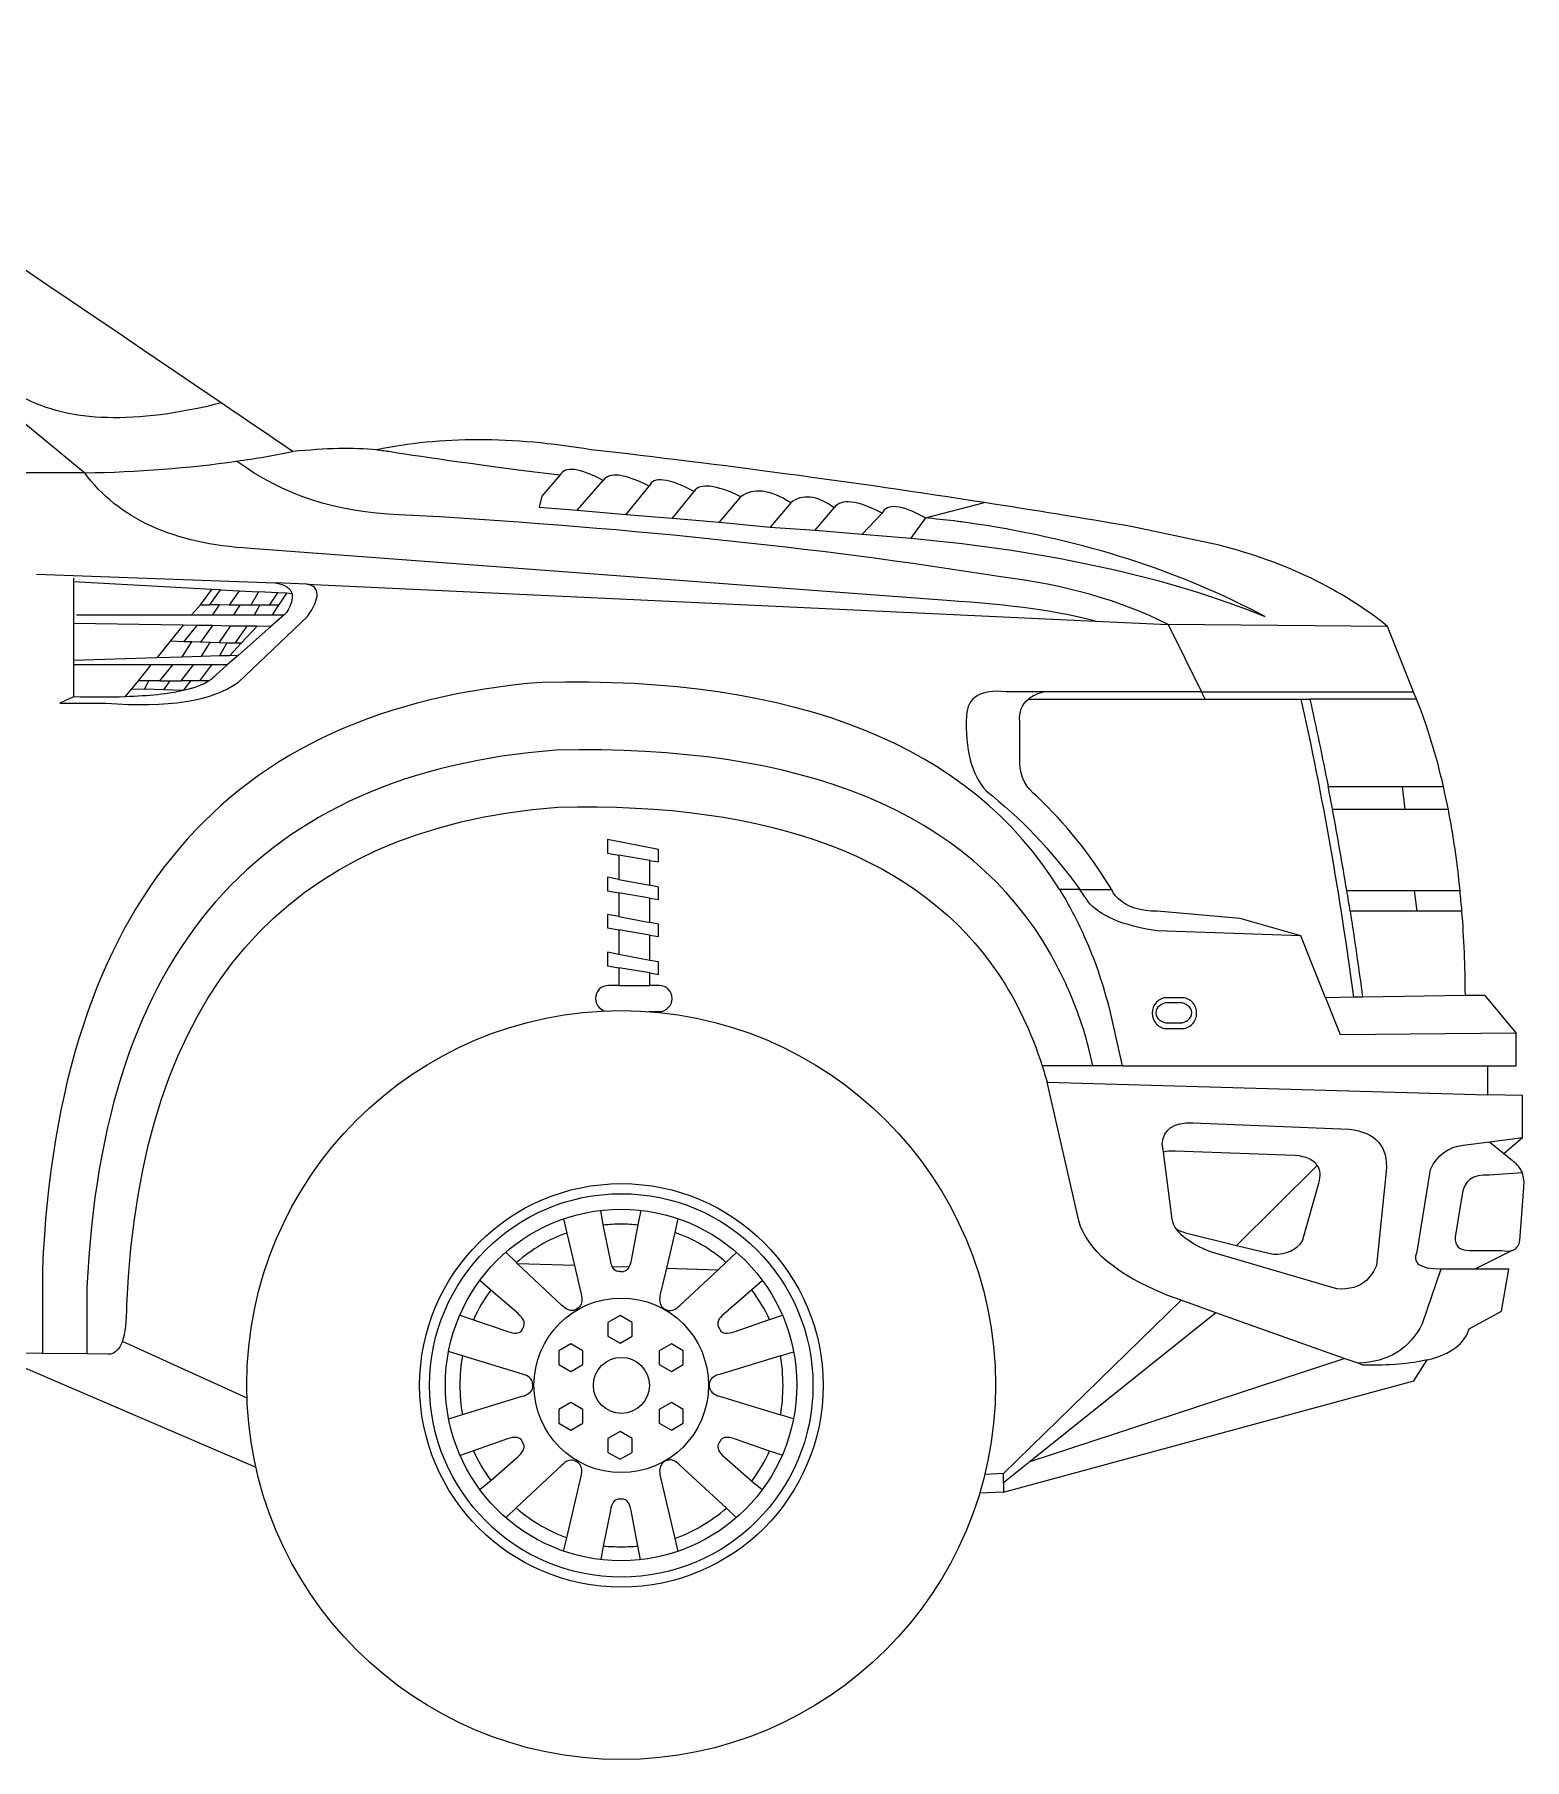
# Model space of a CAD drawing. Header units: metres. Extents: x -4511 to 935, y 0 to 1931.
# Drawn here: x -608 to 935, y 0 to 1786 of the extents above; entities that cross this region are included whole.
import ezdxf

# ---------------------------------------------------------------- set-up
doc = ezdxf.new("R2010")
doc.units = ezdxf.units.M
doc.layers.add('ceco.net 247', color=7, linetype='Continuous')

msp = doc.modelspace()

# ---------------------------------------------------------------- linework, layer by layer
at = {"layer": 'ceco.net 247'}
for p, q in [((395.8, 296.1), (376.5, 295.2)), ((395.8, 276.9), (371.2, 275.6))]:
    msp.add_line(p, q, dxfattribs=at)
for points in [[(-792.5, 1527.6), (-555.6, 1332.1)], [(-555.6, 1332.1), (-623.4, 1332.1)], [(-63.3, 1329.9), (-82.3, 1308.1), (-84.9, 1296.5), (-45.7, 1293.3)], [(-45.7, 1293.3), (-18.5, 1324.2)], [(5.3, 1289), (29, 1318.4)], [(53, 1285.2), (75.5, 1312.9)], [(101.9, 1281.1), (123.9, 1307.4)], [(-45.7, 1293.3), (5.3, 1289)], [(5.3, 1289), (52.4, 1285.2), (53, 1285.2)], [(175.6, 1301.1), (154.2, 1276)], [(200.9, 1272.7), (220.4, 1296)], [(249.7, 1268.7), (270.1, 1290.3)], [(315, 1285.5), (376.4, 1301.3)], [(53, 1285.2), (101, 1281.1), (101.9, 1281.1)], [(101.9, 1281.1), (154.2, 1276)], [(154.2, 1276), (200.9, 1272.7)], [(200.9, 1272.7), (249.7, 1268.7)], [(249.7, 1268.7), (299.8, 1264.5)], [(315, 1285.5), (299.8, 1264.5)], [(-605.5, 1227.1), (-358.3, 1218.3)], [(-567.1, 1223.2), (-567.1, 1219.2)], [(-567.1, 1219.2), (-567.1, 1176.1)], [(-423.8, 1211.5), (-567.1, 1219.2)], [(-325.7, 1217), (-358.3, 1218.3)], [(-325.7, 1217), (491.2, 1178.6)], [(-435.5, 1195.3), (-423.8, 1211.5)], [(-426.1, 1195.3), (-414.8, 1210.9)], [(-414.8, 1210.9), (-423.8, 1211.5)], [(-414.8, 1210.9), (-395.7, 1210)], [(-395.7, 1210), (-405.8, 1195.2)], [(-395.7, 1210), (-375.7, 1208.9)], [(-375.7, 1208.9), (-383.4, 1195.2)], [(-355.7, 1208), (-375.7, 1208.9)], [(-364.2, 1195.2), (-355.7, 1208)], [(-346.7, 1207.4), (-355.7, 1208)], [(-346.7, 1207.4), (-355, 1195.2)], [(-340.9, 1206.9), (-346.7, 1207.4)], [(-564, 1185.1), (-444.9, 1185.1)], [(-444.9, 1185.1), (-435.5, 1195.3)], [(-444.9, 1185.1), (-422.8, 1185.1)], [(-435.5, 1195.3), (-426.1, 1195.3)], [(-416, 1195.3), (-426.1, 1195.3)], [(-422.8, 1185.1), (-416, 1195.3)], [(-422.8, 1185.1), (-401.6, 1185.1)], [(-405.8, 1195.2), (-416, 1195.3)], [(-394.8, 1195.2), (-405.8, 1195.2)], [(-394.8, 1195.2), (-401.6, 1185.1)], [(-401.6, 1185.1), (-379.6, 1185.1)], [(-383.4, 1195.2), (-394.8, 1195.2)], [(-374.1, 1195.2), (-383.4, 1195.2)], [(-379.6, 1185.1), (-374.1, 1195.2)], [(-379.6, 1185.1), (-361.4, 1185.1)], [(-364.2, 1195.2), (-374.1, 1195.2)], [(-355, 1195.2), (-364.2, 1195.2)], [(-348.9, 1185.1), (-362.7, 1173.1)], [(-355, 1195.2), (-361.4, 1185.1)], [(-361.4, 1185.1), (-348.9, 1185.1)], [(-567.1, 1176.1), (-567.1, 1138.3)], [(-453.6, 1174.4), (-567.1, 1176.1)], [(-453.6, 1174.4), (-467.2, 1157.7)], [(-439, 1174.1), (-453.6, 1174.4)], [(-452.9, 1157.2), (-439, 1174.1)], [(-423.2, 1173.9), (-439, 1174.1)], [(-423.2, 1173.9), (-435.7, 1156.7)], [(-404.5, 1173.5), (-423.2, 1173.9)], [(-416.4, 1156.1), (-404.5, 1173.5)], [(-387.3, 1173.3), (-404.5, 1173.5)], [(-399.9, 1155.7), (-387.3, 1173.3)], [(-362.7, 1173.1), (-396.4, 1143.5)], [(-377, 1173.3), (-393.5, 1155.7)], [(-377, 1173.3), (-387.3, 1173.3)], [(-362.7, 1173.1), (-377, 1173.3)], [(491.2, 1178.6), (566.4, 1175.2)], [(566.4, 1175.2), (601, 1105.3)], [(793.6, 1173.1), (566.4, 1175.2)], [(820.5, 1105.3), (793.6, 1173.1)], [(-467.2, 1157.7), (-480.6, 1140.9)], [(-452.9, 1157.2), (-467.2, 1157.7)], [(-454.7, 1141.6), (-444.5, 1157)], [(-444.5, 1157), (-452.9, 1157.2)], [(-435.7, 1156.7), (-444.5, 1157)], [(-426.1, 1156.5), (-435.7, 1156.7)], [(-426.1, 1156.5), (-434.9, 1142.3)], [(-416.4, 1156.1), (-426.1, 1156.5)], [(-408.3, 1155.9), (-416.4, 1156.1)], [(-415.5, 1142.9), (-408.3, 1155.9)], [(-415.5, 1142.9), (-405.2, 1143.1)], [(-399.9, 1155.7), (-408.3, 1155.9)], [(-396.4, 1143.5), (-408, 1133.4)], [(-393.5, 1155.7), (-405.2, 1143.1)], [(-405.2, 1143.1), (-396.4, 1143.5)], [(-393.5, 1155.7), (-399.9, 1155.7)], [(-567.1, 1138.3), (-480.6, 1140.9)], [(-567.1, 1138.3), (-567.1, 1133.4)], [(-567.1, 1133.4), (-567.1, 1100.2)], [(-486.7, 1133.4), (-567.1, 1133.4)], [(-500, 1116.7), (-486.7, 1133.4)], [(-464.8, 1133.4), (-486.7, 1133.4)], [(-480.6, 1140.9), (-454.7, 1141.6)], [(-464.8, 1133.4), (-478, 1116.7)], [(-442.8, 1133.4), (-464.8, 1133.4)], [(-455.7, 1116.7), (-442.8, 1133.4)], [(-454.7, 1141.6), (-434.9, 1142.3)], [(-423.9, 1133.4), (-442.8, 1133.4)], [(-436.4, 1116.7), (-423.9, 1133.4)], [(-434.9, 1142.3), (-415.5, 1142.9)], [(-408, 1133.4), (-423.9, 1133.4)], [(-513.6, 1100.2), (-506.6, 1108.6)], [(-506.6, 1108.6), (-500, 1116.7)], [(-506.6, 1108.6), (-493.8, 1108.1)], [(-489, 1116.7), (-500, 1116.7)], [(-493.8, 1108.1), (-489, 1116.7)], [(-473.6, 1107.3), (-493.8, 1108.1)], [(-478, 1116.7), (-489, 1116.7)], [(-478, 1116.7), (-467, 1116.7)], [(-473.6, 1107.3), (-467, 1116.7)], [(-453.6, 1106.6), (-473.6, 1107.3)], [(-467, 1116.7), (-455.7, 1116.7)], [(-446.1, 1116.7), (-455.7, 1116.7)], [(-446.1, 1116.7), (-453.5, 1106.6)], [(-436.4, 1116.7), (-446.1, 1116.7)], [(-426.7, 1116.7), (-436.4, 1116.7)], [(-453.5, 1106.6), (-453.6, 1106.6)], [(421.7, 1097.8), (704.3, 1097.8)], [(601, 1105.3), (438.4, 1105.5)], [(604.8, 1097.8), (601, 1105.3)], [(601, 1105.3), (820.5, 1105.3)], [(704.3, 1097.8), (713.2, 1097.8)], [(823.6, 1097.8), (713.2, 1097.8)], [(732.1, 1007.4), (808.8, 1007.4)], [(808.8, 1007.4), (851.5, 1007.4)], [(808.8, 1007.4), (811.5, 983.4)], [(811.5, 983.4), (736.7, 983.4)], [(856.6, 983.4), (811.5, 983.4)], [(29.5, 930.9), (38.7, 929.3), (38.7, 942.1), (-14.3, 952.4), (-14.3, 938.3), (-2.4, 936.2)], [(29.5, 930.9), (-2.4, 936.2)], [(-2.4, 936.2), (-2.4, 911.1)], [(29.5, 905.1), (29.5, 930.9)], [(-2.4, 911.1), (-14.3, 913.5), (-14.3, 899.4), (-2.4, 897.4)], [(-2.4, 911.1), (29.5, 905.1)], [(29.5, 891.9), (-2.4, 897.4)], [(-2.4, 897.4), (-2.4, 872.8)], [(29.5, 891.9), (38.7, 890.4), (38.7, 903.3), (29.5, 905.1)], [(475.1, 900.7), (454, 900.7)], [(475.1, 900.7), (507.9, 900.7)], [(751.4, 899.6), (821.6, 899.6)], [(824.2, 878.3), (821.6, 899.6)], [(821.6, 899.6), (868.7, 899.6)], [(29.5, 866.6), (29.5, 891.9)], [(824.2, 878.3), (754.9, 878.3)], [(870.7, 878.3), (824.2, 878.3)], [(-2.4, 872.8), (-14.3, 875), (-14.3, 860.9), (-2.4, 858.9)], [(-2.4, 872.8), (29.5, 866.6)], [(-2.4, 858.9), (-2.4, 833.6)], [(29.5, 853.6), (-2.4, 858.9)], [(29.5, 853.6), (38.7, 851.9), (38.7, 864.7), (29.5, 866.6)], [(29.5, 827.3), (29.5, 853.6)], [(729.4, 788.7), (703.7, 852.6)], [(-2.4, 833.6), (-14.3, 835.8), (-14.3, 821.8), (-2.4, 819.6)], [(29.5, 827.3), (-2.4, 833.6)], [(29.5, 814.3), (38.7, 812.8), (38.7, 825.7), (29.5, 827.3)], [(-2.4, 819.6), (-2.4, 801.3)], [(29.5, 814.3), (-2.4, 819.6)], [(29.5, 801.3), (29.5, 814.3)], [(-2.4, 801.3), (29.5, 801.3)], [(758.7, 789.2), (729.4, 788.7)], [(729.4, 788.7), (744.4, 750.5), (927, 752.5)], [(767.7, 789.2), (758.7, 789.2)], [(874.2, 791), (767.7, 789.2)], [(927, 752.5), (894.9, 791), (874.2, 791)], [(897.5, 718.1), (927, 718.1), (927, 752.5)], [(488.6, 718.1), (436, 718.1)], [(518.9, 718.1), (488.6, 718.1)], [(518.9, 718.1), (897.5, 718.1)], [(897.5, 688.3), (897.5, 718.1)], [(441, 701.4), (897.5, 688.3)], [(933.4, 643.8), (933.4, 687.3), (897.5, 688.3)], [(899.3, 639.4), (933.4, 643.8)], [(914.2, 627.5), (933.4, 643.8)], [(720.9, 615), (637.3, 532.3)], [(-59.8, 559.7), (-56.3, 545)], [(-18.5, 553.5), (-21.1, 568.5)], [(20.2, 568.6), (17.4, 553.6)], [(58.6, 560), (55.5, 545.6)], [(-56.3, 545), (-48.4, 511.5)], [(55.5, 545.6), (46.9, 508.7)], [(-108.4, 514.6), (-119.6, 525.1)], [(108.5, 514.6), (119.4, 525)], [(922.6, 527), (883.9, 507.7)], [(-107.3, 513.3), (-108.4, 514.6)], [(-48.4, 511.5), (-107.3, 513.3)], [(7.9, 509.6), (-9.2, 510.2)], [(46.9, 508.7), (100.5, 506.9)], [(100.5, 506.9), (108.5, 514.6)], [(883.9, 507.7), (848.7, 507.7)], [(-135, 485.8), (-146.5, 495.9)], [(146.4, 495.8), (135.3, 486.2)], [(579.9, 475.5), (395.8, 296.1)], [(615.9, 462.6), (579.9, 475.5)], [(-167, 460.2), (-152.9, 455.2)], [(-13.8, 452.6), (-13.8, 438.3), (-1.1, 431), (11.2, 438.3), (11.2, 452.6), (-1.1, 459.8), (-13.8, 452.6), (-13.8, 452.6)], [(153.6, 455.4), (166.9, 459.9)], [(615.9, 462.6), (423.5, 308.6)], [(748.6, 415.3), (615.9, 462.6)], [(-387.5, 374), (-516.4, 432.9)], [(-52.1, 430.3), (-64.7, 423.1), (-64.7, 408.8), (-52.1, 401.6), (-39.6, 408.8), (-39.6, 423.1), (-52.1, 430.3), (-52.1, 430.3)], [(39.2, 423.1), (39.2, 408.8), (52.1, 401.6), (64.3, 408.8), (64.3, 423.1), (52.1, 430.3), (39.2, 423.1), (39.2, 423.1)], [(-599.4, 420.5), (-654.2, 421.2)], [(-654.2, 421.2), (-378.2, 302.6)], [(-553.2, 419.9), (-599.4, 420.5)], [(-164.5, 418), (-178.8, 422.3)], [(165, 418), (178.6, 421.9)], [(423.5, 308.6), (748.6, 415.3)], [(763.1, 410.2), (748.6, 415.3)], [(820.7, 392.2), (834.8, 413.7)], [(395.8, 276.9), (820.7, 392.2)], [(-64.7, 348.1), (-52.1, 341), (-39.6, 348.1), (-39.6, 362.4), (-52.1, 369.6), (-64.7, 362.4), (-64.7, 348.1), (-64.7, 348.1)], [(64.3, 362.4), (52.1, 369.6), (39.2, 362.4), (39.2, 348.1), (52.1, 341), (64.3, 348.1), (64.3, 362.4), (64.3, 362.4)], [(-178.6, 352.6), (-164.5, 357.1)], [(-1.1, 339.7), (-13.8, 332.5), (-13.8, 318), (-1.1, 310.9), (11.2, 318), (11.2, 332.5), (-1.1, 339.7), (-1.1, 339.7)], [(178.4, 352.7), (165, 356.7)], [(-153.1, 319.7), (-166.8, 314.8)], [(166.6, 315), (153.6, 319.3)], [(423.5, 308.6), (395.8, 286.6)], [(-146.3, 279.4), (-135.1, 288.9)], [(135.3, 288.3), (146, 279.4)], [(395.8, 286.6), (395.8, 296.1)], [(395.8, 286.6), (395.8, 276.9)], [(-108.6, 260.5), (-119.3, 250.3)], [(119.1, 250.4), (108.9, 260.3)], [(-59.6, 215.8), (-56.3, 229.5)], [(-18.5, 221), (-21.1, 207)], [(20, 206.9), (17.4, 221)], [(55.5, 228.9), (58.5, 215.5)]]:
    msp.add_lwpolyline(points, dxfattribs=at)
for centre, radius in [((0, 387.7), 387.7), ((0.2, 387.3), 208.9), ((0.1, 387.3), 198.5), ((-0.1, 387.8), 182), ((0.1, 387.4), 90.4), ((0.2, 387.3), 29)]:
    msp.add_circle(centre, radius, dxfattribs=at)
for points in [[(-414.2, 1404.5), (-712.4, 1607.5), (-904.7, 1734.6), (-991.4, 1785.9)], [(-340.2, 1354.1), (-365.6, 1371.5), (-390.2, 1388.4), (-414.2, 1404.5)], [(-253.1, 1356), (-277.1, 1358.1), (-306.1, 1357.6), (-340.2, 1354.1)], [(-555.6, 1332.1), (-500.2, 1333), (-447.8, 1337.1), (-398.3, 1344.2)], [(-398.3, 1344.2), (-378.5, 1347), (-359, 1350.3), (-340.2, 1354.1)], [(-18.5, 1324.2), (-43.1, 1337.2), (-58, 1339.3), (-63.3, 1329.9)], [(29, 1318.4), (3.1, 1331.4), (-12.7, 1333.2), (-18.5, 1324.2)], [(75.5, 1312.9), (48.8, 1326.6), (33.2, 1328.5), (29, 1318.4)], [(123.9, 1307.4), (97.7, 1320), (81.6, 1321.8), (75.5, 1312.9)], [(175.6, 1301.1), (153.8, 1314.9), (136.6, 1316.9), (123.9, 1307.4)], [(220.4, 1296), (202.6, 1308.8), (187.5, 1310.5), (175.6, 1301.1)], [(270.1, 1290.3), (244.6, 1303.9), (227.9, 1305.7), (220.4, 1296)], [(315, 1285.5), (290.2, 1299.3), (275.2, 1300.8), (270.1, 1290.3)], [(-358.3, 1218.3), (-348.2, 1216.6), (-342.4, 1213), (-340.9, 1206.9)], [(-426.7, 1116.7), (-433.1, 1112.7), (-441.9, 1109.3), (-453.5, 1106.6)], [(-513.6, 1100.2), (-529.6, 1099.6), (-547.3, 1099.6), (-567.1, 1100.2)], [(-453.6, 1106.6), (-469, 1103.1), (-489, 1101.1), (-513.6, 1100.2)], [(438.4, 1105.5), (431.4, 1103.8), (425.9, 1101.3), (421.7, 1097.8)], [(758.7, 789.2), (744.6, 895), (726.5, 997.9), (704.3, 1097.8)], [(713.2, 1097.8), (719.8, 1067.9), (726.1, 1037.8), (732.1, 1007.4)], [(823.6, 1097.8), (822.5, 1100.4), (821.4, 1102.9), (820.5, 1105.3)], [(851.5, 1007.4), (844, 1040), (834.8, 1070.1), (823.6, 1097.8)], [(736.7, 983.4), (735.2, 991.3), (733.8, 999.3), (732.1, 1007.4)], [(856.6, 983.4), (855, 991.6), (853.1, 999.5), (851.5, 1007.4)], [(751.4, 899.6), (746.8, 927.6), (741.9, 955.7), (736.7, 983.4)], [(868.7, 899.6), (865.8, 928.9), (861.8, 956.8), (856.6, 983.4)], [(754.9, 878.3), (753.8, 885.5), (752.7, 892.6), (751.4, 899.6)], [(870.7, 878.3), (870, 885.5), (869.3, 892.6), (868.7, 899.6)], [(754.9, 878.3), (759.4, 849), (763.8, 819.3), (767.7, 789.2)], [(874.2, 791), (874, 821.3), (872.8, 850.4), (870.7, 878.3)], [(436, 718.1), (437.7, 712.6), (439.3, 707.1), (441, 701.4)], [(-56.3, 545), (-75.2, 538.6), (-92.4, 528.3), (-108.4, 514.6)], [(108.5, 514.6), (92.4, 528.7), (74.8, 539.2), (55.5, 545.6)], [(7.9, 509.6), (6.6, 506.9), (4.8, 505.4), (2.4, 505.1)], [(-135, 485.8), (-142.3, 476.3), (-148.3, 466), (-152.9, 455.2)], [(153.6, 455.4), (148.7, 466.2), (142.6, 476.5), (135.3, 486.2)], [(-103.4, 443.8), (-102.9, 445.1), (-102.5, 446), (-102, 446.7)], [(101.2, 327.2), (101.4, 327.6), (101.6, 327.9), (101.8, 328.1)], [(101.8, 328.1), (101.6, 327.9), (101.4, 327.6), (101.2, 327.2)], [(-153.1, 319.7), (-148.3, 308.9), (-142.3, 298.6), (-135.1, 288.9)], [(135.3, 288.3), (142.6, 298.2), (148.7, 308.5), (153.6, 319.3)], [(2.4, 269.6), (1.1, 269.4), (0.2, 269.4), (-0.7, 269.6)], [(-108.6, 260.5), (-92.6, 246.7), (-75.2, 236.3), (-56.3, 229.5)], [(55.5, 228.9), (74.8, 235.7), (92.6, 246.2), (108.9, 260.3)]]:
    msp.add_open_spline(points, degree=3, dxfattribs=at)
for points, knots in [([(-414.2, 1404.5), (-503, 1382.2), (-571.4, 1384.2), (-619.6, 1410.4), (-670.7, 1441.6), (-728.5, 1480.7), (-792.5, 1527.6)], [0, 0, 0, 0, 1, 1, 1, 2, 2, 2, 2]), ([(376.4, 1301.3), (239.6, 1322.6), (103.8, 1340.7), (-31, 1356), (-112.8, 1369.7), (-186.9, 1369.7), (-253.1, 1356)], [0, 0, 0, 0, 1, 1, 1, 2, 2, 2, 2]), ([(566.4, 1175.2), (517.6, 1199.9), (459.8, 1216.2), (393.3, 1224.5), (200.9, 1255.1), (-6.8, 1276.6), (-229.8, 1288.8), (-294.1, 1290.7), (-350.4, 1309.2), (-398.3, 1344.2)], [0, 0, 0, 0, 1, 1, 1, 2, 2, 2, 3, 3, 3, 3]), ([(-253.1, 1356), (-248.1, 1355.4), (-243.3, 1354.9), (-238.8, 1354.1), (-202.1, 1348.1), (-143.6, 1340), (-63.3, 1329.9)], [0, 0, 0, 0, 1, 1, 1, 2, 2, 2, 2]), ([(491.2, 1178.6), (455.8, 1188.4), (404.5, 1195.5), (337.2, 1199.9), (337.2, 1199.9), (-384, 1253.8), (-384, 1253.8), (-463.5, 1258.6), (-520.7, 1284.6), (-555.6, 1332.1)], [0, 0, 0, 0, 1, 1, 1, 2, 2, 2, 3, 3, 3, 3]), ([(793.6, 1173.1), (746.1, 1211.5), (688, 1239.5), (619.2, 1257.3), (619.2, 1257.3), (528.1, 1276.6), (528.1, 1276.6), (477.3, 1285.2), (426.8, 1293.4), (376.4, 1301.3)], [0, 0, 0, 0, 1, 1, 1, 2, 2, 2, 3, 3, 3, 3]), ([(299.8, 1264.5), (444.4, 1251.1), (566.7, 1224.1), (666.7, 1183.4), (578.1, 1230.5), (478.6, 1262.4), (367.8, 1279.1), (362.1, 1280.1), (356.3, 1280.8), (350.6, 1281.5), (348.7, 1281.7), (346.9, 1282.1), (344.9, 1282.3), (334.8, 1283.3), (324.9, 1284.5), (315, 1285.5)], [0, 0, 0, 0, 1, 1, 1, 2, 2, 2, 3, 3, 3, 4, 4, 4, 5, 5, 5, 5]), ([(-567.1, 1100.2), (-567.1, 1100.2), (-581.3, 1093.8), (-581.3, 1093.8), (-581.3, 1093.8), (-533.8, 1093.8), (-533.8, 1093.8), (-469.4, 1088.6), (-423.8, 1095.8), (-396.4, 1115.4), (-396.4, 1115.4), (-324.8, 1183.4), (-324.8, 1183.4), (-311.2, 1203.2), (-311.6, 1214.4), (-325.7, 1217)], [0, 0, 0, 0, 1, 1, 1, 2, 2, 2, 3, 3, 3, 4, 4, 4, 5, 5, 5, 5]), ([(-340.9, 1206.9), (-339.8, 1201.9), (-341.6, 1195.5), (-346.6, 1187.5), (-346.6, 1187.5), (-348.9, 1185.1), (-348.9, 1185.1)], [0, 0, 0, 0, 1, 1, 1, 2, 2, 2, 2]), ([(-408, 1133.4), (-408, 1133.4), (-419.5, 1123.1), (-419.5, 1123.1), (-421.6, 1120.7), (-423.9, 1118.7), (-426.7, 1116.7)], [0, 0, 0, 0, 1, 1, 1, 2, 2, 2, 2]), ([(454, 900.7), (361.8, 1049.8), (183, 1121.3), (-82, 1115.2), (-410.2, 1089), (-582.7, 886.4), (-599.4, 507.7), (-599.4, 507.7), (-599.4, 420.5), (-599.4, 420.5)], [0, 0, 0, 0, 1, 1, 1, 2, 2, 2, 3, 3, 3, 3]), ([(438.4, 1105.5), (438.4, 1105.5), (398.4, 1105.5), (398.4, 1105.5), (372.2, 1107.9), (358.5, 1099.6), (357.5, 1080.9), (356.1, 1045.5), (362.8, 1019.5), (377.9, 1002.8), (412.9, 975.7), (445.4, 941.6), (475.1, 900.7)], [0, 0, 0, 0, 1, 1, 1, 2, 2, 2, 3, 3, 3, 4, 4, 4, 4]), ([(507.9, 900.7), (507.3, 901.2), (506.8, 902), (506.6, 902.7), (485.7, 937.2), (460.4, 968.7), (430.5, 997.3), (419.3, 1005.6), (413.4, 1017.3), (412.7, 1032.1), (412.7, 1032.1), (412.7, 1074.5), (412.7, 1074.5), (411.8, 1084.6), (414.9, 1092.3), (421.7, 1097.8)], [0, 0, 0, 0, 1, 1, 1, 2, 2, 2, 3, 3, 3, 4, 4, 4, 5, 5, 5, 5]), ([(488.6, 718.1), (488.6, 718.1), (484, 737.5), (484, 737.5), (477.3, 762.6), (468.6, 786.1), (458.2, 808.1), (453.6, 817.4), (449, 826.2), (444.3, 834.9), (360.3, 980.8), (189.8, 1050.9), (-67.5, 1045), (-375.7, 1021), (-537.6, 835.4), (-553.2, 488.5), (-553.2, 488.5), (-553.2, 419.9), (-553.2, 419.9)], [0, 0, 0, 0, 1, 1, 1, 2, 2, 2, 3, 3, 3, 4, 4, 4, 5, 5, 5, 6, 6, 6, 6]), ([(-516.4, 432.9), (-513.3, 441.6), (-511.8, 454), (-512, 470.5), (-497.6, 791.9), (-348.9, 963.9), (-65.7, 986.1), (157.7, 991.3), (309.9, 933.5), (391.1, 812.7), (409.8, 784.6), (424.8, 753.1), (436, 718.1)], [0, 0, 0, 0, 1, 1, 1, 2, 2, 2, 3, 3, 3, 4, 4, 4, 4]), ([(454, 900.7), (462.6, 886.6), (470.5, 871.9), (477.6, 856.5), (482.9, 844.8), (487.9, 832.7), (492.5, 820.2), (497.1, 807.2), (501.1, 793.6), (505, 779.5), (505, 779.5), (518.9, 718.1), (518.9, 718.1)], [0, 0, 0, 0, 1, 1, 1, 2, 2, 2, 3, 3, 3, 4, 4, 4, 4]), ([(703.7, 852.6), (703.7, 852.6), (555.2, 857.8), (555.2, 857.8), (519.1, 863.3), (495, 873.5), (483.1, 888.8), (480.4, 892.6), (477.8, 896.6), (475.1, 900.7)], [0, 0, 0, 0, 1, 1, 1, 2, 2, 2, 3, 3, 3, 3]), ([(703.7, 852.6), (703.7, 852.6), (641, 870.6), (641, 870.6), (641, 870.6), (555.2, 878.3), (555.2, 878.3), (537.8, 878), (524.4, 882.2), (515, 891), (513, 892.8), (511.2, 894.8), (509.5, 897.2), (509, 898.5), (508.4, 899.6), (507.9, 900.7)], [0, 0, 0, 0, 1, 1, 1, 2, 2, 2, 3, 3, 3, 4, 4, 4, 5, 5, 5, 5]), ([(-2.4, 801.3), (-2.4, 801.3), (-13.2, 801.3), (-13.2, 801.3), (-16.7, 801.3), (-20, 800), (-22.8, 797.4), (-25.3, 794.7), (-26.6, 791.6), (-26.6, 787.9), (-26.6, 787.9), (-26.6, 787.7), (-26.6, 787.7), (-26.6, 784.2), (-25.3, 781.1), (-22.8, 778.6), (-21.1, 776.9), (-19.2, 775.7), (-17.2, 775)], [0, 0, 0, 0, 1, 1, 1, 2, 2, 2, 3, 3, 3, 4, 4, 4, 5, 5, 5, 5.60443, 5.60443, 5.60443, 5.60443]), ([(28.7, 774.3), (35.1, 774.3), (39.6, 774.3), (39.6, 774.3), (43.1, 774.3), (46.2, 775.8), (48.8, 778.6), (51.5, 781.1), (52.8, 784.2), (52.8, 787.7), (52.8, 787.7), (52.8, 787.9), (52.8, 787.9), (52.8, 791.6), (51.5, 794.7), (48.8, 797.4), (46.2, 800), (43.1, 801.3), (39.6, 801.3), (39.6, 801.3), (29.5, 801.3), (29.5, 801.3)], [6.707565, 6.707565, 6.707565, 6.707565, 7, 7, 7, 8, 8, 8, 9, 9, 9, 10, 10, 10, 11, 11, 11, 12, 12, 12, 13, 13, 13, 13]), ([(554.5, 784.1), (557.6, 787.2), (561.2, 788.7), (565.6, 788.7), (565.6, 788.7), (579.9, 788.7), (579.9, 788.7), (584.5, 788.7), (588.2, 787.2), (591.3, 784.1), (594.4, 781), (595.9, 777.3), (595.9, 772.9), (595.9, 772.9), (595.9, 772.5), (595.9, 772.5), (595.9, 768.1), (594.4, 764.4), (591.3, 761.3), (588.2, 758.2), (584.5, 756.7), (579.9, 756.7), (579.9, 756.7), (565.6, 756.7), (565.6, 756.7), (561.2, 756.7), (557.6, 758.2), (554.5, 761.3), (554.1, 761.5), (553.7, 762.1), (553.4, 762.6), (551, 765.4), (549.9, 768.7), (549.9, 772.5), (549.9, 772.5), (549.9, 772.9), (549.9, 772.9), (549.9, 777.1), (551.2, 780.6), (553.9, 783.5), (554.1, 783.7), (554.3, 783.9), (554.5, 784.1), (554.5, 784.1), (554.5, 784.1), (554.5, 784.1)], [0, 0, 0, 0, 1, 1, 1, 2, 2, 2, 3, 3, 3, 4, 4, 4, 5, 5, 5, 6, 6, 6, 7, 7, 7, 8, 8, 8, 9, 9, 9, 10, 10, 10, 11, 11, 11, 12, 12, 12, 13, 13, 13, 14, 14, 14, 15, 15, 15, 15]), ([(578.3, 783.5), (581.8, 783.5), (584.7, 782.4), (586.9, 780.4), (589.5, 778.6), (590.8, 776.2), (590.8, 773.1), (590.8, 770.1), (589.5, 767.6), (586.9, 765.6), (584.7, 763.5), (581.8, 762.6), (578.3, 762.6), (578.3, 762.6), (566.2, 762.6), (566.2, 762.6), (562.9, 762.6), (560, 763.5), (557.6, 765.6), (555, 767.6), (553.7, 770.1), (553.7, 773.1), (553.7, 776.2), (555, 778.6), (557.6, 780.4), (560, 782.4), (562.9, 783.5), (566.2, 783.5), (566.2, 783.5), (578.3, 783.5), (578.3, 783.5), (578.3, 783.5), (578.3, 783.5), (578.3, 783.5)], [0, 0, 0, 0, 1, 1, 1, 2, 2, 2, 3, 3, 3, 4, 4, 4, 5, 5, 5, 6, 6, 6, 7, 7, 7, 8, 8, 8, 9, 9, 9, 10, 10, 10, 11, 11, 11, 11]), ([(579.9, 475.5), (579.9, 475.5), (565.1, 480.8), (565.1, 480.8), (513.2, 501.7), (482.8, 527.4), (473.8, 557.6), (473.8, 557.6), (441, 701.4), (441, 701.4)], [0, 0, 0, 0, 1, 1, 1, 2, 2, 2, 3, 3, 3, 3]), ([(561.6, 628.9), (561.6, 628.9), (560.3, 637.4), (560.3, 637.4), (561.6, 653), (572.2, 660.1), (592.2, 659), (592.2, 659), (753.9, 652.6), (753.9, 652.6), (781.5, 649.3), (794.3, 634.8), (792.3, 608.9), (792.3, 608.9), (782.2, 511.6), (782.2, 511.6), (779.6, 505.5), (776.3, 500.4), (772.1, 496.4), (764.4, 489.2), (754.1, 486.3), (741.1, 487.2), (741.1, 487.2), (610.2, 525.7), (610.2, 525.7), (592.4, 532.9), (580.7, 540.6), (575, 549)], [0, 0, 0, 0, 1, 1, 1, 2, 2, 2, 3, 3, 3, 4, 4, 4, 5, 5, 5, 6, 6, 6, 7, 7, 7, 8, 8, 8, 9, 9, 9, 9]), ([(720.9, 615), (717.1, 620.7), (709.6, 624.2), (698, 625.5), (698, 625.5), (573.7, 629.8), (573.7, 629.8), (568.8, 630.2), (564.7, 629.8), (561.6, 628.9)], [0, 0, 0, 0, 1, 1, 1, 2, 2, 2, 3, 3, 3, 3]), ([(575, 549), (572.6, 552.5), (571.1, 555.8), (570.6, 559.3), (570.6, 559.3), (561.6, 628.9), (561.6, 628.9)], [0, 0, 0, 0, 1, 1, 1, 2, 2, 2, 2]), ([(848.7, 507.7), (827.3, 507.7), (819.1, 513.8), (824.4, 525.7), (824.4, 525.7), (838.1, 611), (838.1, 611), (845.3, 626), (856.6, 634.4), (872, 636.1), (872, 636.1), (899.3, 639.4), (899.3, 639.4)], [0, 0, 0, 0, 1, 1, 1, 2, 2, 2, 3, 3, 3, 4, 4, 4, 4]), ([(899.3, 639.4), (899.3, 639.4), (923, 620.3), (923, 620.3), (927.6, 616.5), (930.9, 612.1), (932.9, 607.3)], [0, 0, 0, 0, 1, 1, 1, 2, 2, 2, 2]), ([(637.3, 532.3), (637.3, 532.3), (675.1, 523.3), (675.1, 523.3), (688.9, 522.6), (699.1, 527.2), (705.7, 537.1), (705.7, 537.1), (722.6, 596.7), (722.6, 596.7), (724.6, 604.2), (724.1, 610.4), (720.9, 615)], [0, 0, 0, 0, 1, 1, 1, 2, 2, 2, 3, 3, 3, 4, 4, 4, 4]), ([(932.9, 607.3), (932.9, 607.3), (898.8, 605.1), (898.8, 605.1), (881.9, 606.2), (872.4, 598.9), (870.4, 583.3), (870.4, 583.3), (863.8, 540.8), (863.8, 540.8), (862.9, 531.8), (867.8, 527.2), (878.4, 527), (878.4, 527), (911.6, 527), (911.6, 527), (916.2, 526.1), (919.9, 526.1), (922.6, 527)], [0, 0, 0, 0, 1, 1, 1, 2, 2, 2, 3, 3, 3, 4, 4, 4, 5, 5, 5, 6, 6, 6, 6]), ([(922.6, 527), (923.4, 527.2), (923.9, 527.6), (924.5, 527.7), (927.8, 529.6), (929.8, 532.9), (930.7, 537.5), (930.7, 537.5), (934.7, 592.3), (934.7, 592.3), (935.5, 597.6), (934.9, 602.5), (932.9, 607.3)], [0, 0, 0, 0, 1, 1, 1, 2, 2, 2, 3, 3, 3, 4, 4, 4, 4]), ([(-18.5, 553.5), (-12.3, 554.2), (-6.1, 554.6), (0.2, 554.6), (6, 554.6), (11.7, 554.2), (17.4, 553.6)], [0, 0, 0, 0, 1, 1, 1, 2, 2, 2, 2]), ([(17.4, 553.6), (17.4, 553.6), (10.3, 516.8), (10.3, 516.8), (9.7, 514), (9, 511.6), (7.9, 509.6)], [0, 0, 0, 0, 1, 1, 1, 2, 2, 2, 2]), ([(-9.2, 510.2), (-10.1, 512), (-10.7, 514.2), (-11.2, 516.8), (-11.2, 516.8), (-18.5, 553.5), (-18.5, 553.5)], [0, 0, 0, 0, 1, 1, 1, 2, 2, 2, 2]), ([(575, 549), (577.8, 547.7), (580.8, 546.6), (584.3, 545.3), (584.3, 545.3), (637.3, 532.3), (637.3, 532.3)], [0, 0, 0, 0, 1, 1, 1, 2, 2, 2, 2]), ([(-48.4, 511.5), (-48.4, 511.5), (-41.5, 481.6), (-41.5, 481.6), (-40.2, 476.1), (-40.5, 471.9), (-42.7, 468.9), (-44, 467.5), (-46, 466.2), (-48.4, 465.1), (-49, 465.1), (-49.3, 465.1), (-49.7, 464.9), (-53.6, 464.5), (-57.4, 466.4), (-61.3, 470.2), (-61.3, 470.2), (-107.3, 513.3), (-107.3, 513.3)], [0, 0, 0, 0, 1, 1, 1, 2, 2, 2, 3, 3, 3, 4, 4, 4, 5, 5, 5, 6, 6, 6, 6]), ([(-0.7, 505.1), (-0.7, 505.1), (-1.1, 505.1), (-1.1, 505.1), (-1.7, 505.1), (-2.4, 505.1), (-3.1, 505.1), (-5.7, 505.6), (-7.7, 507.3), (-9.2, 510.2)], [0, 0, 0, 0, 1, 1, 1, 2, 2, 2, 3, 3, 3, 3]), ([(-0.7, 505.1), (-0.4, 505.1), (-0.2, 505.1), (0, 505.1), (0.7, 505.1), (1.5, 505.1), (2.4, 505.1)], [0, 0, 0, 0, 1, 1, 1, 2, 2, 2, 2]), ([(46.9, 508.7), (46.9, 508.7), (40.5, 481.6), (40.5, 481.6), (39.2, 475.9), (39.8, 471.7), (42.2, 468.8), (44.2, 466.7), (46.4, 465.4), (48.6, 464.9), (52.4, 464.2), (56.5, 465.8), (60.7, 470), (60.7, 470), (100.5, 506.9), (100.5, 506.9)], [0, 0, 0, 0, 1, 1, 1, 2, 2, 2, 3, 3, 3, 4, 4, 4, 5, 5, 5, 5]), ([(848.7, 507.7), (848.7, 507.7), (829.5, 451.1), (829.5, 451.1), (816.7, 425.2), (794.5, 411.7), (763.1, 410.2)], [0, 0, 0, 0, 1, 1, 1, 2, 2, 2, 2]), ([(834.8, 413.7), (859.6, 419.9), (874, 430.7), (878.1, 446), (878.1, 446), (911.6, 464.1), (911.6, 464.1), (911.6, 464.1), (919.3, 507.7), (919.3, 507.7), (919.3, 507.7), (883.9, 507.7), (883.9, 507.7)], [0, 0, 0, 0, 1, 1, 1, 2, 2, 2, 3, 3, 3, 4, 4, 4, 4]), ([(-102, 446.7), (-102, 446.7), (-101.6, 446.9), (-101.6, 446.9), (-101.4, 447.5), (-101, 448), (-100.7, 448.8), (-99.4, 452.6), (-101.4, 456.8), (-106.7, 461.6), (-106.7, 461.6), (-135, 485.8), (-135, 485.8)], [0, 0, 0, 0, 1, 1, 1, 2, 2, 2, 3, 3, 3, 4, 4, 4, 4]), ([(135.3, 486.2), (135.3, 486.2), (106.3, 461.2), (106.3, 461.2), (100.8, 456.5), (98.8, 452.2), (100.5, 448.4), (100.7, 447.8), (101, 447.3), (101.4, 446.7), (101.4, 446.7), (101.4, 446.4), (101.4, 446.4), (101.6, 446.2), (101.8, 446), (101.9, 445.7), (102.1, 445.5), (102.1, 445.3), (102.3, 445.1), (102.5, 444.7), (102.9, 444.2), (103, 443.6), (105.4, 440.7), (110.2, 440.5), (117, 442.9), (117, 442.9), (153.6, 455.4), (153.6, 455.4)], [0, 0, 0, 0, 1, 1, 1, 2, 2, 2, 3, 3, 3, 4, 4, 4, 5, 5, 5, 6, 6, 6, 7, 7, 7, 8, 8, 8, 9, 9, 9, 9]), ([(-152.9, 455.2), (-152.9, 455.2), (-117.5, 443.1), (-117.5, 443.1), (-110.8, 440.7), (-106, 441.1), (-103.4, 443.8)], [0, 0, 0, 0, 1, 1, 1, 2, 2, 2, 2]), ([(-103.4, 443.8), (-102.9, 444.7), (-102.5, 445.3), (-102.1, 445.8), (-102.1, 446), (-102.1, 446.4), (-102, 446.7)], [0, 0, 0, 0, 1, 1, 1, 2, 2, 2, 2]), ([(-516.4, 432.9), (-519.7, 424.3), (-524.6, 419.7), (-531.2, 419.5), (-531.2, 419.5), (-553.2, 419.9), (-553.2, 419.9)], [0, 0, 0, 0, 1, 1, 1, 2, 2, 2, 2]), ([(-164.5, 418), (-166.1, 408.1), (-167.1, 397.8), (-167.1, 387.3), (-167.1, 376.9), (-166.1, 366.8), (-164.5, 357.1)], [0, 0, 0, 0, 1, 1, 1, 2, 2, 2, 2]), ([(-164.5, 357.1), (-164.5, 357.1), (-102.5, 376), (-102.5, 376), (-96.8, 377.6), (-93.3, 380.2), (-91.9, 383.7), (-91.3, 385.5), (-91.3, 387.5), (-91.7, 389.9), (-91.7, 390.1), (-91.7, 390.1), (-91.7, 390.3), (-92.6, 394.5), (-96.1, 397.4), (-102.1, 399.1), (-102.1, 399.1), (-164.5, 418), (-164.5, 418)], [0, 0, 0, 0, 1, 1, 1, 2, 2, 2, 3, 3, 3, 4, 4, 4, 5, 5, 5, 6, 6, 6, 6]), ([(165, 418), (165, 418), (101.8, 398.7), (101.8, 398.7), (96.3, 397.2), (92.9, 394.9), (91.7, 391.4), (90.8, 388.4), (90.8, 385.9), (91.7, 383.7), (92.9, 380.2), (96.3, 377.6), (101.9, 376), (101.9, 376), (165, 356.7), (165, 356.7)], [0, 0, 0, 0, 1, 1, 1, 2, 2, 2, 3, 3, 3, 4, 4, 4, 5, 5, 5, 5]), ([(165, 356.7), (166.7, 366.4), (167.6, 376.7), (167.6, 387.3), (167.6, 397.8), (166.7, 408.1), (165, 418)], [0, 0, 0, 0, 1, 1, 1, 2, 2, 2, 2]), ([(834.8, 413.7), (817.6, 409.7), (795.4, 407.8), (768.1, 408.4), (768.1, 408.4), (763.1, 410.2), (763.1, 410.2)], [0, 0, 0, 0, 1, 1, 1, 2, 2, 2, 2]), ([(-102.5, 328.9), (-102.5, 328.9), (-102.5, 329.2), (-102.5, 329.2), (-102.7, 329.8), (-103.1, 330.3), (-103.4, 330.9), (-106.2, 334), (-110.9, 334.3), (-117.7, 332), (-117.7, 332), (-153.1, 319.7), (-153.1, 319.7)], [0, 0, 0, 0, 1, 1, 1, 2, 2, 2, 3, 3, 3, 4, 4, 4, 4]), ([(-135.1, 288.9), (-135.1, 288.9), (-107.1, 313.4), (-107.1, 313.4), (-101.6, 318.2), (-99.6, 322.4), (-100.9, 326.1)], [0, 0, 0, 0, 1, 1, 1, 2, 2, 2, 2]), ([(-100.9, 326.1), (-101.2, 327), (-101.6, 327.6), (-102, 328.1), (-102.1, 328.3), (-102.3, 328.5), (-102.5, 328.9)], [0, 0, 0, 0, 1, 1, 1, 2, 2, 2, 2]), ([(101.2, 327.2), (101, 327), (100.7, 326.6), (100.5, 326.1), (99, 322.4), (101, 318.2), (106.5, 313.4), (106.5, 313.4), (135.3, 288.3), (135.3, 288.3)], [0, 0, 0, 0, 1, 1, 1, 2, 2, 2, 3, 3, 3, 3]), ([(153.6, 319.3), (153.6, 319.3), (117.3, 332), (117.3, 332), (110.6, 334.3), (105.8, 334), (103.2, 330.9), (102.9, 330.3), (102.5, 329.8), (102.1, 329.2), (102.1, 329.2), (101.9, 328.9), (101.9, 328.9), (101.9, 328.9), (101.9, 328.5), (101.9, 328.5), (101.8, 328.3), (101.8, 328.3), (101.8, 328.1)], [0, 0, 0, 0, 1, 1, 1, 2, 2, 2, 3, 3, 3, 4, 4, 4, 5, 5, 5, 6, 6, 6, 6]), ([(-56.3, 229.5), (-56.3, 229.5), (-41.5, 293.3), (-41.5, 293.3), (-40.2, 298.8), (-40.7, 303), (-43.1, 305.7), (-44.4, 307.4), (-46.4, 308.7), (-49.1, 309.6), (-53.4, 310.5), (-57.4, 308.9), (-61.4, 304.8), (-61.4, 304.8), (-108.6, 260.5), (-108.6, 260.5)], [0, 0, 0, 0, 1, 1, 1, 2, 2, 2, 3, 3, 3, 4, 4, 4, 5, 5, 5, 5]), ([(108.9, 260.3), (108.9, 260.3), (60.9, 304.8), (60.9, 304.8), (56.6, 309), (52.6, 310.9), (48.6, 310), (48.4, 310), (48.4, 309.8), (48.2, 309.6), (47.7, 309.6), (47.1, 309.6), (46.9, 309.4), (44.9, 308.7), (43.4, 307.6), (42.5, 306.3), (39.8, 303.4), (39.2, 299), (40.5, 293.3), (40.5, 293.3), (55.5, 228.9), (55.5, 228.9)], [0, 0, 0, 0, 1, 1, 1, 2, 2, 2, 3, 3, 3, 4, 4, 4, 5, 5, 5, 6, 6, 6, 7, 7, 7, 7]), ([(-0.7, 269.6), (-0.7, 269.6), (-1.1, 269.6), (-1.1, 269.6), (-1.7, 269.6), (-2.4, 269.6), (-3.1, 269.6), (-7.2, 269.1), (-9.9, 265), (-11.2, 257.9), (-11.2, 257.9), (-18.5, 221), (-18.5, 221)], [0, 0, 0, 0, 1, 1, 1, 2, 2, 2, 3, 3, 3, 4, 4, 4, 4]), ([(2.4, 269.6), (1.5, 269.6), (0.7, 269.6), (0, 269.6), (-0.2, 269.6), (-0.4, 269.6), (-0.7, 269.6)], [0, 0, 0, 0, 1, 1, 1, 2, 2, 2, 2]), ([(17.4, 221), (17.4, 221), (10.3, 257.9), (10.3, 257.9), (9, 265), (6.2, 269.1), (2.4, 269.6)], [0, 0, 0, 0, 1, 1, 1, 2, 2, 2, 2]), ([(-18.5, 221), (-12.3, 220.5), (-6.1, 220.3), (0.2, 220.3), (6, 220.3), (11.7, 220.5), (17.4, 221)], [0, 0, 0, 0, 1, 1, 1, 2, 2, 2, 2])]:
    msp.add_open_spline(points, degree=3, knots=knots, dxfattribs=at)

doc.saveas('drawing.dxf')
